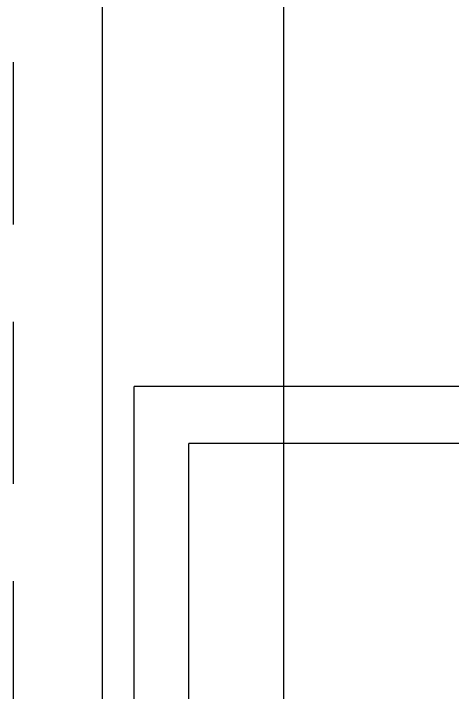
# Model space of a CAD drawing. Header units: millimetres. Extents: x 0 to 84100, y 0 to 59400.
# Drawn here: x 32528 to 33881, y 29560 to 31653 of the extents above; entities that cross this region are included whole.
import ezdxf

# ---------------------------------------------------------------- set-up
doc = ezdxf.new("R2010")
doc.units = ezdxf.units.MM
doc.header["$LTSCALE"] = 1000
doc.linetypes.add('점선1', pattern=[2, 1.25, -0.75])
for name, color, linetype in [('arch', 8, 'Continuous'), ('S', 4, 'Continuous'), ('TRAY', 3, 'Continuous')]:
    doc.layers.add(name, color=color, linetype=linetype)

msp = doc.modelspace()

# ---------------------------------------------------------------- linework, layer by layer
at = {"layer": 'arch', "color": 9, "linetype": '점선1', "ltscale": 0.4}
msp.add_line((32528.5, 22202.6), (32528.5, 33521), dxfattribs=at)
at = {"layer": 'S', "ltscale": 0.5}
for p, q in [((34274.7, 30502.9), (32900.5, 30502.9)), ((32900.5, 21749.2), (32900.5, 30502.9)), ((34274.7, 30327.1), (33069, 30327.1)), ((33069, 24267.1), (33069, 30327.1))]:
    msp.add_line(p, q, dxfattribs=at)
at = {"layer": 'TRAY', "color": 6}
for points in [[(32801.1, 33521), (32801.1, 22202.6)], [(33361.1, 22202.6), (33361.1, 33521)]]:
    msp.add_lwpolyline(points, dxfattribs=at)

doc.saveas('drawing.dxf')
